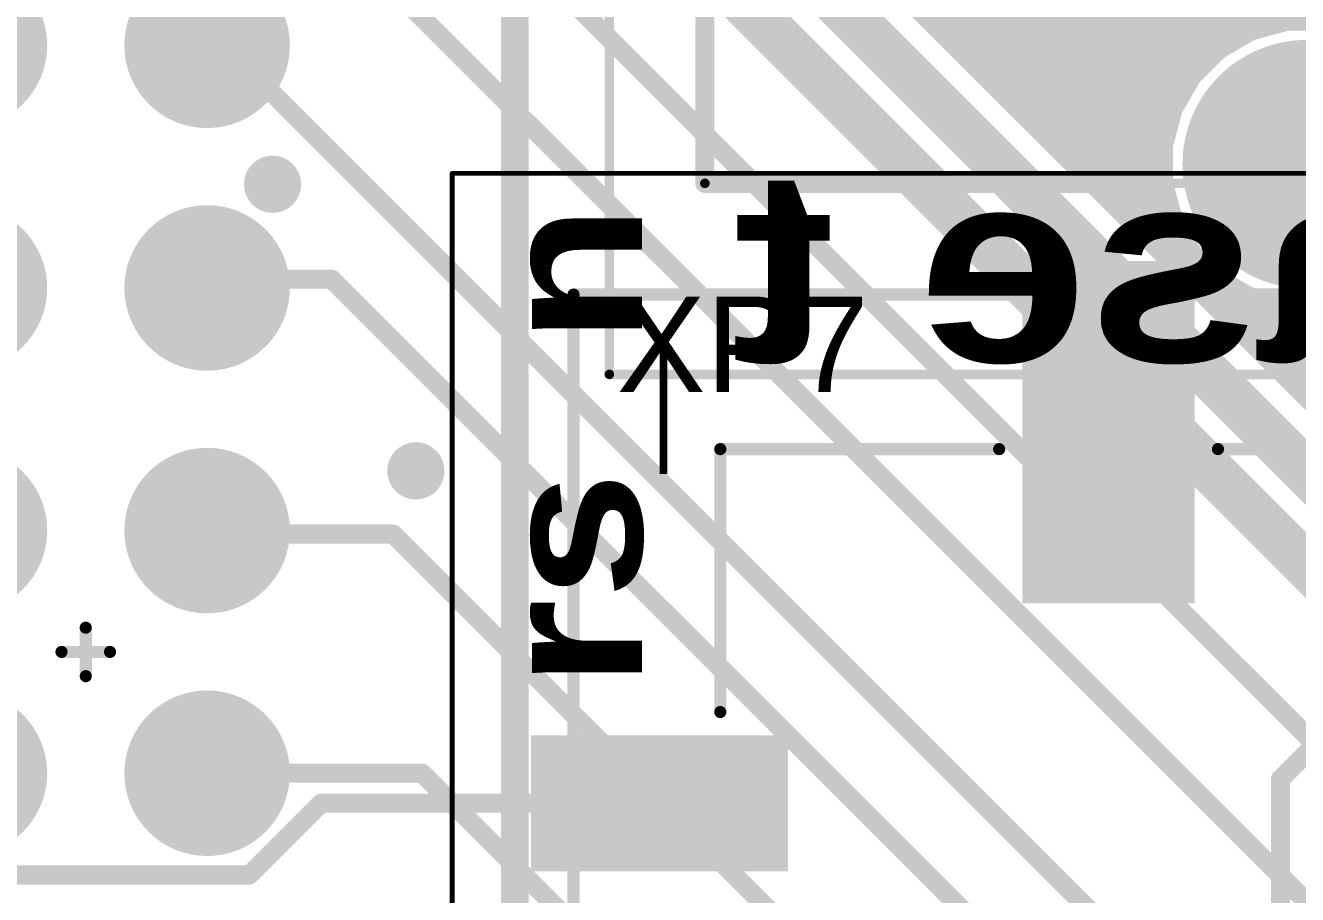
# Model space of a CAD drawing. Header units: inches. Extents: x 0 to 106, y 0 to 106.
# Drawn here: x 52.66 to 65.98, y 73.31 to 82.41 of the extents above; entities that cross this region are included whole.
import ezdxf

# ---------------------------------------------------------------- set-up
doc = ezdxf.new("R2010")
doc.units = ezdxf.units.IN
for name, color, linetype in [('Bottom Layer', 5, 'Continuous'), ('Bottom Overlay', 54, 'Continuous'), ('Bottom Solder', 6, 'Continuous'), ('Mechanical 13', 56, 'Continuous'), ('Mechanical 15', 56, 'Continuous'), ('Mechanical 20', 56, 'Continuous'), ('Multi-Layer', 9, 'Continuous'), ('Pad Holes', 156, 'Continuous'), ('Top Layer', 1, 'Continuous'), ('Top Overlay', 2, 'Continuous'), ('Top Paste', 8, 'Continuous'), ('Top Solder', 216, 'Continuous'), ('Via Holes', 16, 'Continuous')]:
    doc.layers.add(name, color=color, linetype=linetype)
doc.styles.add('Arial', font='', dxfattribs={"height": 0.2})
doc.styles.add('Arial Black', font='', dxfattribs={"height": 0.2})
doc.styles.get('Arial').set_extended_font_data('Arial')
doc.styles.get('Arial Black').set_extended_font_data('Arial Black')

# ---------------------------------------------------------------- blocks, each defined once
blk = doc.blocks.new('IDC_40_M_____________1')
at = {"layer": 'Bottom Layer'}
h = blk.add_hatch(color=5, dxfattribs=at)
edge = h.paths.add_edge_path()
edge.add_arc((-1.27, 1.27), 0.7649997399999999, 0, 360)
h = blk.add_hatch(color=5, dxfattribs=at)
edge = h.paths.add_edge_path()
edge.add_arc((1.27, 1.27), 0.7649997399999999, 0, 360)
h = blk.add_hatch(color=5, dxfattribs=at)
edge = h.paths.add_edge_path()
edge.add_arc((3.81, 1.27), 0.7649997399999999, 0, 360)
h = blk.add_hatch(color=5, dxfattribs=at)
edge = h.paths.add_edge_path()
edge.add_arc((6.35, 1.27), 0.7649997399999999, 0, 360)
h = blk.add_hatch(color=5, dxfattribs=at)
edge = h.paths.add_edge_path()
edge.add_arc((-1.27, -1.27), 0.7649997399999999, 0, 360)
h = blk.add_hatch(color=5, dxfattribs=at)
edge = h.paths.add_edge_path()
edge.add_arc((1.27, -1.27), 0.7649997399999999, 0, 360)
h = blk.add_hatch(color=5, dxfattribs=at)
edge = h.paths.add_edge_path()
edge.add_arc((3.81, -1.27), 0.7649997399999999, 0, 360)
h = blk.add_hatch(color=5, dxfattribs=at)
edge = h.paths.add_edge_path()
edge.add_arc((6.35, -1.27), 0.7649997399999999, 0, 360)
at = {"layer": 'Bottom Solder'}
h = blk.add_hatch(color=6, dxfattribs=at)
edge = h.paths.add_edge_path()
edge.add_arc((-1.27, 1.27), 0.86659974, 0, 360)
h = blk.add_hatch(color=6, dxfattribs=at)
edge = h.paths.add_edge_path()
edge.add_arc((1.27, 1.27), 0.86659974, 0, 360)
h = blk.add_hatch(color=6, dxfattribs=at)
edge = h.paths.add_edge_path()
edge.add_arc((3.81, 1.27), 0.86659974, 0, 360)
h = blk.add_hatch(color=6, dxfattribs=at)
edge = h.paths.add_edge_path()
edge.add_arc((6.35, 1.27), 0.86659974, 0, 360)
h = blk.add_hatch(color=6, dxfattribs=at)
edge = h.paths.add_edge_path()
edge.add_arc((-1.27, -1.27), 0.86659974, 0, 360)
h = blk.add_hatch(color=6, dxfattribs=at)
edge = h.paths.add_edge_path()
edge.add_arc((1.27, -1.27), 0.86659974, 0, 360)
h = blk.add_hatch(color=6, dxfattribs=at)
edge = h.paths.add_edge_path()
edge.add_arc((3.81, -1.27), 0.86659974, 0, 360)
h = blk.add_hatch(color=6, dxfattribs=at)
edge = h.paths.add_edge_path()
edge.add_arc((6.35, -1.27), 0.86659974, 0, 360)
at = {"layer": 'Multi-Layer'}
h = blk.add_hatch(color=9, dxfattribs=at)
edge = h.paths.add_edge_path()
edge.add_arc((-1.27, 1.27), 0.7649997399999999, 0, 360)
h = blk.add_hatch(color=9, dxfattribs=at)
edge = h.paths.add_edge_path()
edge.add_arc((1.27, 1.27), 0.7649997399999999, 0, 360)
h = blk.add_hatch(color=9, dxfattribs=at)
edge = h.paths.add_edge_path()
edge.add_arc((3.81, 1.27), 0.7649997399999999, 0, 360)
h = blk.add_hatch(color=9, dxfattribs=at)
edge = h.paths.add_edge_path()
edge.add_arc((6.35, 1.27), 0.7649997399999999, 0, 360)
h = blk.add_hatch(color=9, dxfattribs=at)
edge = h.paths.add_edge_path()
edge.add_arc((-1.27, -1.27), 0.7649997399999999, 0, 360)
h = blk.add_hatch(color=9, dxfattribs=at)
edge = h.paths.add_edge_path()
edge.add_arc((1.27, -1.27), 0.7649997399999999, 0, 360)
h = blk.add_hatch(color=9, dxfattribs=at)
edge = h.paths.add_edge_path()
edge.add_arc((3.81, -1.27), 0.7649997399999999, 0, 360)
h = blk.add_hatch(color=9, dxfattribs=at)
edge = h.paths.add_edge_path()
edge.add_arc((6.35, -1.27), 0.7649997399999999, 0, 360)
at = {"layer": 'Pad Holes'}
h = blk.add_hatch(color=7, dxfattribs=at)
edge = h.paths.add_edge_path()
edge.add_arc((-1.27, -1.27), 0.50999898, 0, 360)
h = blk.add_hatch(color=7, dxfattribs=at)
edge = h.paths.add_edge_path()
edge.add_arc((1.27, -1.27), 0.50999898, 0, 360)
h = blk.add_hatch(color=7, dxfattribs=at)
edge = h.paths.add_edge_path()
edge.add_arc((3.81, -1.27), 0.50999898, 0, 360)
h = blk.add_hatch(color=7, dxfattribs=at)
edge = h.paths.add_edge_path()
edge.add_arc((6.35, -1.27), 0.50999898, 0, 360)
at = {"layer": 'Top Layer'}
h = blk.add_hatch(color=1, dxfattribs=at)
edge = h.paths.add_edge_path()
edge.add_arc((-1.27, 1.27), 0.7649997399999999, 0, 360)
h = blk.add_hatch(color=1, dxfattribs=at)
edge = h.paths.add_edge_path()
edge.add_arc((1.27, 1.27), 0.7649997399999999, 0, 360)
h = blk.add_hatch(color=1, dxfattribs=at)
edge = h.paths.add_edge_path()
edge.add_arc((3.81, 1.27), 0.7649997399999999, 0, 360)
h = blk.add_hatch(color=1, dxfattribs=at)
edge = h.paths.add_edge_path()
edge.add_arc((6.35, 1.27), 0.7649997399999999, 0, 360)
h = blk.add_hatch(color=1, dxfattribs=at)
edge = h.paths.add_edge_path()
edge.add_arc((-1.27, -1.27), 0.7649997399999999, 0, 360)
h = blk.add_hatch(color=1, dxfattribs=at)
edge = h.paths.add_edge_path()
edge.add_arc((1.27, -1.27), 0.7649997399999999, 0, 360)
h = blk.add_hatch(color=1, dxfattribs=at)
edge = h.paths.add_edge_path()
edge.add_arc((3.81, -1.27), 0.7649997399999999, 0, 360)
h = blk.add_hatch(color=1, dxfattribs=at)
edge = h.paths.add_edge_path()
edge.add_arc((6.35, -1.27), 0.7649997399999999, 0, 360)
at = {"layer": 'Top Solder'}
h = blk.add_hatch(color=216, dxfattribs=at)
edge = h.paths.add_edge_path()
edge.add_arc((-1.27, 1.27), 0.86659974, 0, 360)
h = blk.add_hatch(color=216, dxfattribs=at)
edge = h.paths.add_edge_path()
edge.add_arc((1.27, 1.27), 0.86659974, 0, 360)
h = blk.add_hatch(color=216, dxfattribs=at)
edge = h.paths.add_edge_path()
edge.add_arc((3.81, 1.27), 0.86659974, 0, 360)
h = blk.add_hatch(color=216, dxfattribs=at)
edge = h.paths.add_edge_path()
edge.add_arc((6.35, 1.27), 0.86659974, 0, 360)
h = blk.add_hatch(color=216, dxfattribs=at)
edge = h.paths.add_edge_path()
edge.add_arc((-1.27, -1.27), 0.86659974, 0, 360)
h = blk.add_hatch(color=216, dxfattribs=at)
edge = h.paths.add_edge_path()
edge.add_arc((1.27, -1.27), 0.86659974, 0, 360)
h = blk.add_hatch(color=216, dxfattribs=at)
edge = h.paths.add_edge_path()
edge.add_arc((3.81, -1.27), 0.86659974, 0, 360)
h = blk.add_hatch(color=216, dxfattribs=at)
edge = h.paths.add_edge_path()
edge.add_arc((6.35, -1.27), 0.86659974, 0, 360)
at = {"layer": 'Mechanical 13'}
blk.add_lwpolyline([(29.24999992, -4.49990464, 0.127, 0.127, 0), (-29.21000254, -4.49990972, 0.127, 0.127, 0)], format="xyseb", dxfattribs=at)
at = {"layer": 'Mechanical 15'}
for points in [[(0, 0.254, 0.127, 0.127, 0), (0, -0.254, 0.127, 0.127, 0)], [(-0.254, 0, 0.127, 0.127, 0), (0.254, 0, 0.127, 0.127, 0)], [(29.250005, -4.571999999999999, 0.127, 0.127, 0), (-29.250005, -4.572005079999999, 0.127, 0.127, 0)]]:
    blk.add_lwpolyline(points, format="xyseb", dxfattribs=at)
for points in [[(-0.03175, 0.254, 0.0635, 0.0635, 1), (0.03175, 0.254, 0.0635, 0.0635, 1)], [(-0.2857499999999999, 0, 0.0635, 0.0635, 1), (-0.22225, 0, 0.0635, 0.0635, 1)], [(0.22225, 0, 0.0635, 0.0635, 1), (0.2857499999999999, 0, 0.0635, 0.0635, 1)], [(-0.03175, -0.254, 0.0635, 0.0635, 1), (0.03175, -0.254, 0.0635, 0.0635, 1)]]:
    blk.add_lwpolyline(points, format="xyseb", close=True, dxfattribs=at)
at = {"layer": 'Top Overlay'}
blk.add_lwpolyline([(29.21, -4.444999999999999, 0.1999996, 0.1999996, 0), (-29.21, -4.44500508, 0.1999996, 0.1999996, 0)], format="xyseb", dxfattribs=at)
blk = doc.blocks.new('MOLEX_430450418_7')
at = {"layer": 'Top Layer'}
for points in [[(-7.09991976, 0.8250808999999999), (-3.669919, 0.8250808999999999), (-3.669919, -0.82491834), (-7.09991976, -0.82491834)], [(-2.13491826, -3.42991948), (-0.86491826, -3.42991948), (-0.86491826, -5.96991948), (-2.13491826, -5.96991948)]]:
    blk.add_hatch(color=1, dxfattribs=at).paths.add_polyline_path(points)
at = {"layer": 'Top Paste'}
for points in [[(-7.09991976, 0.8250808999999999), (-3.669919, 0.8250808999999999), (-3.669919, -0.82491834), (-7.09991976, -0.82491834)], [(-2.13491826, -3.42991948), (-0.86491826, -3.42991948), (-0.86491826, -5.96991948), (-2.13491826, -5.96991948)]]:
    blk.add_hatch(color=8, dxfattribs=at).paths.add_polyline_path(points)
at = {"layer": 'Top Solder'}
for points in [[(-7.17611976, 0.9012808999999999), (-3.593719, 0.9012808999999999), (-3.593719, -0.9011183399999999), (-7.17611976, -0.9011183399999999)], [(-2.21111826, -3.35371948), (-0.78871826, -3.35371948), (-0.78871826, -6.04611948), (-2.21111826, -6.04611948)]]:
    blk.add_hatch(color=216, dxfattribs=at).paths.add_polyline_path(points)
at = {"layer": 'Mechanical 13'}
for points in [[(-6.824919039999999, -5.59991768, 0.127, 0.127, 0), (-6.824919039999999, 5.60008024, 0.127, 0.127, 0)], [(6.8250816, -5.59991768, 0.127, 0.127, 0), (-6.824919039999999, -5.59991768, 0.127, 0.127, 0)]]:
    blk.add_lwpolyline(points, format="xyseb", dxfattribs=at)
blk.add_lwpolyline([(-6.85666904, -5.59991768, 0.0635, 0.0635, 1), (-6.79316904, -5.59991768, 0.0635, 0.0635, 1)], format="xyseb", close=True, dxfattribs=at)
blk.add_lwpolyline([(-6.85666904, -5.59991768, 0.0635, 0.0635, 1), (-6.79316904, -5.59991768, 0.0635, 0.0635, 1)], format="xyseb", close=True, dxfattribs=at)
at = {"layer": 'Mechanical 15'}
for points in [[(-8.09491904, -6.86991768, 0.0499999, 0.0499999, 0), (-8.09491904, 6.870080239999999, 0.0499999, 0.0499999, 0)], [(8.095081599999999, -6.86991768, 0.0499999, 0.0499999, 0), (-8.09491904, -6.86991768, 0.0499999, 0.0499999, 0)]]:
    blk.add_lwpolyline(points, format="xyseb", dxfattribs=at)
blk.add_lwpolyline([(-8.10741838, -6.86991768, 0.02499868, 0.02499868, 1), (-8.082419699999999, -6.86991768, 0.02499868, 0.02499868, 1)], format="xyseb", close=True, dxfattribs=at)
blk.add_lwpolyline([(-8.10741838, -6.86991768, 0.02499868, 0.02499868, 1), (-8.082419699999999, -6.86991768, 0.02499868, 0.02499868, 1)], format="xyseb", close=True, dxfattribs=at)
at = {"layer": 'Top Overlay'}
for points in [[(-5.206999999999999, 1.14508026, 0.127, 0.127, 0), (-5.206999999999999, 3.682999999999999, 0.127, 0.127, 0)], [(-5.206999999999999, -4.064, 0.127, 0.127, 0), (-5.206999999999999, -1.1449177, 0.127, 0.127, 0)], [(-2.45491762, -4.064, 0.127, 0.127, 0), (-5.206999999999999, -4.064, 0.127, 0.127, 0)]]:
    blk.add_lwpolyline(points, format="xyseb", dxfattribs=at)
for points in [[(-5.23875, 1.14508026, 0.0635, 0.0635, 1), (-5.175249999999999, 1.14508026, 0.0635, 0.0635, 1)], [(-5.23875, -1.1449177, 0.0635, 0.0635, 1), (-5.175249999999999, -1.1449177, 0.0635, 0.0635, 1)], [(-5.23875, -4.064, 0.0635, 0.0635, 1), (-5.175249999999999, -4.064, 0.0635, 0.0635, 1)], [(-5.23875, -4.064, 0.0635, 0.0635, 1), (-5.175249999999999, -4.064, 0.0635, 0.0635, 1)], [(-2.48666762, -4.064, 0.0635, 0.0635, 1), (-2.42316762, -4.064, 0.0635, 0.0635, 1)]]:
    blk.add_lwpolyline(points, format="xyseb", close=True, dxfattribs=at)
blk = doc.blocks.new('1_1734577_3___45_8_8__B_9')
at = {"layer": 'Bottom Layer'}
h = blk.add_hatch(color=5, dxfattribs=at)
edge = h.paths.add_edge_path()
edge.add_arc((-12.32000076, -2.50000008), 1.20000014, 0, 360)
at = {"layer": 'Bottom Solder'}
h = blk.add_hatch(color=6, dxfattribs=at)
edge = h.paths.add_edge_path()
edge.add_arc((-12.32000076, -2.50000008), 1.30160014, 0, 360)
at = {"layer": 'Multi-Layer'}
h = blk.add_hatch(color=9, dxfattribs=at)
edge = h.paths.add_edge_path()
edge.add_arc((-12.32000076, -2.50000008), 1.20000014, 0, 360)
at = {"layer": 'Pad Holes'}
h = blk.add_hatch(color=7, dxfattribs=at)
edge = h.paths.add_edge_path()
edge.add_arc((-12.32000076, -2.50000008), 0.7999984, 0, 360)
at = {"layer": 'Top Layer'}
h = blk.add_hatch(color=1, dxfattribs=at)
edge = h.paths.add_edge_path()
edge.add_arc((-12.32000076, -2.50000008), 1.20000014, 0, 360)
at = {"layer": 'Top Solder'}
h = blk.add_hatch(color=216, dxfattribs=at)
edge = h.paths.add_edge_path()
edge.add_arc((-12.32000076, -2.50000008), 1.30160014, 0, 360)
at = {"layer": 'Bottom Overlay'}
for points in [[(-12.52000036, 3.80000002, 0.1999996, 0.1999996, 0), (-12.52000036, -0.3999992, 0.1999996, 0.1999996, 0)], [(-12.52000036, 3.80000002, 0.1999996, 0.1999996, 0), (3.630000359999999, 3.80000002, 0.1999996, 0.1999996, 0)]]:
    blk.add_lwpolyline(points, format="xyseb", dxfattribs=at)
for points in [[(-12.57000026, 3.80000002, 0.0999998, 0.0999998, 1), (-12.47000046, 3.80000002, 0.0999998, 0.0999998, 1)], [(-12.57000026, 3.80000002, 0.0999998, 0.0999998, 1), (-12.47000046, 3.80000002, 0.0999998, 0.0999998, 1)], [(-12.57000026, -0.3999992, 0.0999998, 0.0999998, 1), (-12.47000046, -0.3999992, 0.0999998, 0.0999998, 1)]]:
    blk.add_lwpolyline(points, format="xyseb", close=True, dxfattribs=at)
at = {"layer": 'Mechanical 15'}
for points in [[(-12.52000036, 3.80000002, 0.0999998, 0.0999998, 0), (-12.52000036, -12.8999996, 0.0999998, 0.0999998, 0)], [(-12.52000036, 3.80000002, 0.0999998, 0.0999998, 0), (3.630000359999999, 3.80000002, 0.0999998, 0.0999998, 0)]]:
    blk.add_lwpolyline(points, format="xyseb", dxfattribs=at)
blk.add_lwpolyline([(-12.54499904, 3.80000002, 0.0499999, 0.0499999, 1), (-12.49500168, 3.80000002, 0.0499999, 0.0499999, 1)], format="xyseb", close=True, dxfattribs=at)
blk.add_lwpolyline([(-12.54499904, 3.80000002, 0.0499999, 0.0499999, 1), (-12.49500168, 3.80000002, 0.0499999, 0.0499999, 1)], format="xyseb", close=True, dxfattribs=at)
at = {"layer": 'Mechanical 20'}
for points in [[(-14.5199989, 4.800000559999999, 0.0999998, 0.0999998, 0), (-14.5199989, -13.90000014, 0.0999998, 0.0999998, 0)], [(-14.5199989, 4.800000559999999, 0.0999998, 0.0999998, 0), (5.629998899999999, 4.800000559999999, 0.0999998, 0.0999998, 0)]]:
    blk.add_lwpolyline(points, format="xyseb", dxfattribs=at)
blk.add_lwpolyline([(-14.54499758, 4.800000559999999, 0.0499999, 0.0499999, 1), (-14.49500022, 4.800000559999999, 0.0499999, 0.0499999, 1)], format="xyseb", close=True, dxfattribs=at)
blk.add_lwpolyline([(-14.54499758, 4.800000559999999, 0.0499999, 0.0499999, 1), (-14.49500022, 4.800000559999999, 0.0499999, 0.0499999, 1)], format="xyseb", close=True, dxfattribs=at)

msp = doc.modelspace()

# ---------------------------------------------------------------- hatches: boundary and pattern name
at = {"layer": 'Bottom Layer'}
h = msp.add_hatch(color=5, dxfattribs=at)
h.paths.add_polyline_path([(70.21077398, 85.10233678), (70.12560778, 84.96633756), (70.10721056, 84.9699977), (69.74279168, 84.9699977), (69.38537557999999, 84.8989031), (69.04869857999999, 84.75944693999999), (68.7456969, 84.55698608), (68.48801389999998, 84.29930308), (68.28555304, 83.9963014), (68.14609687999999, 83.6596244), (68.07500227999999, 83.3022083), (68.07500227999999, 82.93778942), (68.14609687999999, 82.58037331999999), (68.28555304, 82.24369632), (68.48801389999998, 81.94069464), (68.7456969, 81.68301163999999), (69.04869857999999, 81.48055077999999), (69.38537557999999, 81.34109461999999), (69.74279168, 81.27000002), (70.10721056, 81.27000002), (70.46462666, 81.34109461999999), (70.80130365999999, 81.48055077999999), (71.10430534, 81.68301163999999), (71.36198834, 81.94069464), (71.5644492, 82.24369632), (71.5962881, 82.3205618), (71.7462878, 82.29072441999999), (71.7462878, 77.69999954), (71.78082418, 77.52637021999999), (71.87917805999999, 77.37917468), (79.44728586, 69.81106688), (79.44728586, 42.6712507), (79.30374538, 42.62770748), (79.28763923999999, 42.65181462), (79.05781495999999, 42.8816389), (78.78756912, 43.06221004), (78.48728777999999, 43.1865913), (78.1685127, 43.24999986), (77.84348922, 43.24999986), (77.52471414, 43.1865913), (77.22443279999999, 43.06221004), (76.95418696, 42.8816389), (76.72436268, 42.65181462), (76.54379153999999, 42.38156878), (76.41941028, 42.08128744), (76.35600172, 41.76251236), (76.35600172, 41.43748888), (76.41941028, 41.11871379999999), (76.54379153999999, 40.81843246), (76.72436268, 40.54818662), (76.95418696, 40.31836234), (77.22443279999999, 40.1377912), (77.52471414, 40.01340994), (77.84348922, 39.95000138), (78.1685127, 39.95000138), (78.48728777999999, 40.01340994), (78.78756912, 40.1377912), (79.05781495999999, 40.31836234), (79.28763923999999, 40.54818662), (79.30374538, 40.57229376), (79.44728586, 40.52875054), (79.44728586, 39.16474006), (75.75126073999999, 35.46871494), (69.99695424, 35.46871494), (67.77471332, 37.69095586), (67.77471332, 37.72101422), (68.56682502, 38.51312592), (68.62063746, 38.5936617), (68.79090128, 38.625018), (68.80551898, 38.62091336), (68.88663642, 38.53979592), (69.12036468, 38.40485334), (69.38105758, 38.3350008), (69.65094273999999, 38.3350008), (69.91163564, 38.40485334), (70.14536389999999, 38.53979592), (70.19370518, 38.5881372), (70.33228504, 38.53073574), (70.33228504, 38.35067768), (70.36682142, 38.17704836), (70.4651753, 38.02985282), (70.72585296, 37.76917516), (70.8730485, 37.67082128), (71.04667782, 37.6362849), (72.01701116, 37.6362849), (73.01116207999999, 36.64213398), (73.15835762, 36.5437801), (73.33198694, 36.50924372), (74.30001141999999, 36.50924372), (74.47364074, 36.5437801), (74.62083627999999, 36.64213398), (75.31682167999999, 37.33811938), (75.41517556, 37.48531492), (75.44971194, 37.65894424), (75.44971194, 68.8097303), (75.41517556, 68.98335961999999), (75.31682167999999, 69.13055516), (61.09595604, 83.3514208), (61.12562578, 83.42304625999999), (61.16612353999999, 83.49338648), (61.38238676, 83.55133404), (61.58761113999999, 83.6698225), (61.75517747999999, 83.83738883999999), (61.86458035999999, 84.02687537999999), (64.01486562, 84.02687537999999), (64.18849494, 84.06141175999998), (64.33569048, 84.15976563999999), (65.34720992, 85.17128507999999), (70.15855666, 85.17128507999999)])
h.paths.add_polyline_path([(66.25931376, 82.35999783999999), (65.89068864, 82.35999783999999), (65.53462128, 82.26459035999999), (65.21538138, 82.08027526), (64.95472404, 81.81961792), (64.77040894, 81.50037802), (64.67500145999999, 81.14431066), (64.67500145999999, 80.77568554), (64.77040894, 80.41961818), (64.95472404, 80.10037828), (65.21538138, 79.83972093999999), (65.53462128, 79.65540584), (65.89068864, 79.55999836), (66.25931376, 79.55999836), (66.61538112, 79.65540584), (66.93462102, 79.83972093999999), (67.19527835999999, 80.10037828), (67.37959346, 80.41961818), (67.47500094, 80.77568554), (67.47500094, 81.14431066), (67.37959346, 81.50037802), (67.19527835999999, 81.81961792), (66.93462102, 82.08027526), (66.61538112, 82.26459035999999)], flags=0)
h = msp.add_hatch(color=5, dxfattribs=at)
edge = h.paths.add_edge_path()
edge.add_arc((55.2499911, 80.75000106), 0.2999994, 0, 360)
h = msp.add_hatch(color=5, dxfattribs=at)
edge = h.paths.add_edge_path()
edge.add_arc((64.24998834, 80.75000106), 0.2999994, 0, 360)
h = msp.add_hatch(color=5, dxfattribs=at)
edge = h.paths.add_edge_path()
edge.add_arc((56.74999063999999, 77.75000198), 0.2999994, 0, 360)
at = {"layer": 'Top Layer'}
h = msp.add_hatch(color=1, dxfattribs=at)
edge = h.paths.add_edge_path()
edge.add_arc((55.2499911, 80.75000106), 0.2999994, 0, 360)
h = msp.add_hatch(color=1, dxfattribs=at)
edge = h.paths.add_edge_path()
edge.add_arc((64.24998834, 80.75000106), 0.2999994, 0, 360)
h = msp.add_hatch(color=1, dxfattribs=at)
edge = h.paths.add_edge_path()
edge.add_arc((56.74999063999999, 77.75000198), 0.2999994, 0, 360)
at = {"layer": 'Via Holes'}
h = msp.add_hatch(color=7, dxfattribs=at)
edge = h.paths.add_edge_path()
edge.add_arc((55.2499911, 80.75000106), 0.1499997, 0, 360)
h = msp.add_hatch(color=7, dxfattribs=at)
edge = h.paths.add_edge_path()
edge.add_arc((64.24998834, 80.75000106), 0.1499997, 0, 360)
h = msp.add_hatch(color=7, dxfattribs=at)
edge = h.paths.add_edge_path()
edge.add_arc((56.74999063999999, 77.75000198), 0.1499997, 0, 360)

# ---------------------------------------------------------------- linework, layer by layer
at = {"layer": 'Bottom Layer'}
for points in [[(58.81499794, 84.99072918, 0.48999902, 0.48999902, 0), (74.99599682, 68.8097303, 0.48999902, 0.48999902, 0)], [(58.12499931999999, 84.7049233, 0.48999902, 0.48999902, 0), (74.30599819999999, 68.52392442, 0.48999902, 0.48999902, 0)], [(54.56499882, 84.74499942, 0.1999996, 0.1999996, 0), (70.231, 69.07899824, 0.1999996, 0.1999996, 0)], [(56.34999905999999, 84.70000078, 0.1999996, 0.1999996, 0), (72.37499876, 68.67500108, 0.1999996, 0.1999996, 0)], [(54.56499882, 82.20499942, 0.1999996, 0.1999996, 0), (54.74699997999999, 82.20499942, 0.1999996, 0.1999996, 0)], [(54.74699997999999, 82.20499942, 0.1999996, 0.1999996, 0), (67.691, 69.2609994, 0.1999996, 0.1999996, 0)], [(54.56499882, 79.66499942, 0.1999996, 0.1999996, 0), (54.65599939999999, 79.756, 0.1999996, 0.1999996, 0)], [(54.65599939999999, 79.756, 0.1999996, 0.1999996, 0), (55.8690018, 79.756, 0.1999996, 0.1999996, 0)], [(55.8690018, 79.756, 0.1999996, 0.1999996, 0), (65.151, 70.4740018, 0.1999996, 0.1999996, 0)], [(54.56499882, 77.12499942, 0.1999996, 0.1999996, 0), (54.60099824, 77.089, 0.1999996, 0.1999996, 0)], [(54.60099824, 77.089, 0.1999996, 0.1999996, 0), (56.51100204, 77.089, 0.1999996, 0.1999996, 0)], [(56.51100204, 77.089, 0.1999996, 0.1999996, 0), (62.61099999999999, 70.98900203999999, 0.1999996, 0.1999996, 0)], [(54.56499882, 74.58499942, 0.1999996, 0.1999996, 0), (56.81499939999999, 74.58499942, 0.1999996, 0.1999996, 0)], [(56.81499939999999, 74.58499942, 0.1999996, 0.1999996, 0), (60.706, 70.69399882, 0.1999996, 0.1999996, 0)]]:
    msp.add_lwpolyline(points, format="xyseb", dxfattribs=at)
for points in [[(54.51499892, 82.20499942, 0.0999998, 0.0999998, 1), (54.61499871999999, 82.20499942, 0.0999998, 0.0999998, 1)], [(54.69700008, 82.20499942, 0.0999998, 0.0999998, 1), (54.79699988, 82.20499942, 0.0999998, 0.0999998, 1)], [(54.69700008, 82.20499942, 0.0999998, 0.0999998, 1), (54.79699988, 82.20499942, 0.0999998, 0.0999998, 1)], [(54.51499892, 79.66499942, 0.0999998, 0.0999998, 1), (54.61499871999999, 79.66499942, 0.0999998, 0.0999998, 1)], [(54.6059995, 79.756, 0.0999998, 0.0999998, 1), (54.7059993, 79.756, 0.0999998, 0.0999998, 1)], [(54.6059995, 79.756, 0.0999998, 0.0999998, 1), (54.7059993, 79.756, 0.0999998, 0.0999998, 1)], [(55.81900189999999, 79.756, 0.0999998, 0.0999998, 1), (55.9190017, 79.756, 0.0999998, 0.0999998, 1)], [(55.81900189999999, 79.756, 0.0999998, 0.0999998, 1), (55.9190017, 79.756, 0.0999998, 0.0999998, 1)], [(54.51499892, 77.12499942, 0.0999998, 0.0999998, 1), (54.61499871999999, 77.12499942, 0.0999998, 0.0999998, 1)], [(54.55099834, 77.089, 0.0999998, 0.0999998, 1), (54.65099814, 77.089, 0.0999998, 0.0999998, 1)], [(54.55099834, 77.089, 0.0999998, 0.0999998, 1), (54.65099814, 77.089, 0.0999998, 0.0999998, 1)], [(56.46100213999999, 77.089, 0.0999998, 0.0999998, 1), (56.56100194, 77.089, 0.0999998, 0.0999998, 1)], [(56.46100213999999, 77.089, 0.0999998, 0.0999998, 1), (56.56100194, 77.089, 0.0999998, 0.0999998, 1)], [(54.51499892, 74.58499942, 0.0999998, 0.0999998, 1), (54.61499871999999, 74.58499942, 0.0999998, 0.0999998, 1)], [(56.7649995, 74.58499942, 0.0999998, 0.0999998, 1), (56.8649993, 74.58499942, 0.0999998, 0.0999998, 1)], [(56.7649995, 74.58499942, 0.0999998, 0.0999998, 1), (56.8649993, 74.58499942, 0.0999998, 0.0999998, 1)]]:
    msp.add_lwpolyline(points, format="xyseb", close=True, dxfattribs=at)
at = {"layer": 'Top Layer'}
for points in [[(65.80000048, 74.52500208, 0.1999996, 0.1999996, 0), (67.4249985, 76.1500001, 0.1999996, 0.1999996, 0)], [(65.80000048, 65.05000197999999, 0.1999996, 0.1999996, 0), (65.80000048, 74.52500208, 0.1999996, 0.1999996, 0)], [(55.00613586, 73.52000027999999, 0.1999996, 0.1999996, 0), (55.75705384, 74.27091825999999, 0.1999996, 0.1999996, 0)], [(55.75705384, 74.27091825999999, 0.1999996, 0.1999996, 0), (59.30007952, 74.27091825999999, 0.1999996, 0.1999996, 0)], [(59.30007952, 74.27091825999999, 0.1999996, 0.1999996, 0), (59.81608052, 74.27091825999999, 0.1999996, 0.1999996, 0)], [(51.4365367, 73.52000027999999, 0.1999996, 0.1999996, 0), (55.00613586, 73.52000027999999, 0.1999996, 0.1999996, 0)]]:
    msp.add_lwpolyline(points, format="xyseb", dxfattribs=at)
for points in [[(65.75000057999999, 74.52500208, 0.0999998, 0.0999998, 1), (65.85000038, 74.52500208, 0.0999998, 0.0999998, 1)], [(65.75000057999999, 74.52500208, 0.0999998, 0.0999998, 1), (65.85000038, 74.52500208, 0.0999998, 0.0999998, 1)], [(55.70705393999999, 74.27091825999999, 0.0999998, 0.0999998, 1), (55.80705374, 74.27091825999999, 0.0999998, 0.0999998, 1)], [(55.70705393999999, 74.27091825999999, 0.0999998, 0.0999998, 1), (55.80705374, 74.27091825999999, 0.0999998, 0.0999998, 1)], [(59.25007961999999, 74.27091825999999, 0.0999998, 0.0999998, 1), (59.35007941999999, 74.27091825999999, 0.0999998, 0.0999998, 1)], [(59.25007961999999, 74.27091825999999, 0.0999998, 0.0999998, 1), (59.35007941999999, 74.27091825999999, 0.0999998, 0.0999998, 1)], [(59.76608062, 74.27091825999999, 0.0999998, 0.0999998, 1), (59.86608042, 74.27091825999999, 0.0999998, 0.0999998, 1)], [(54.95613596, 73.52000027999999, 0.0999998, 0.0999998, 1), (55.05613575999999, 73.52000027999999, 0.0999998, 0.0999998, 1)], [(54.95613596, 73.52000027999999, 0.0999998, 0.0999998, 1), (55.05613575999999, 73.52000027999999, 0.0999998, 0.0999998, 1)]]:
    msp.add_lwpolyline(points, format="xyseb", close=True, dxfattribs=at)

# ---------------------------------------------------------------- block references
for name, p, rotation in [('IDC_40_M_____________1', (53.29499882, 75.85499941999998), 90), ('1_1734577_3___45_8_8__B_9', (63.57500112, 93.27999885999999), 90), ('MOLEX_430450418_7', (63.999999, 72.771), 270)]:
    msp.add_blockref(name, p, dxfattribs=dict(rotation=rotation))

# ---------------------------------------------------------------- texts
at = {"layer": 'Bottom Overlay', "style": 'Arial Black', "text_generation_flag": 2}
msp.add_text('1000 base t', height=2.00000108, rotation=360, dxfattribs=at).set_placement((77.30000034, 78.89255748))
at = {"layer": 'Top Overlay', "style": 'Arial Black'}
msp.add_text('rs_n', height=1.49999954, rotation=90, dxfattribs=at).set_placement((59.11686169999999, 75.47500271999999))
at = {"layer": 'Top Overlay', "style": 'Arial'}
msp.add_text('XP7', height=1.00000054, dxfattribs=at).set_placement((58.85109642, 78.57516162))

doc.saveas('drawing.dxf')
